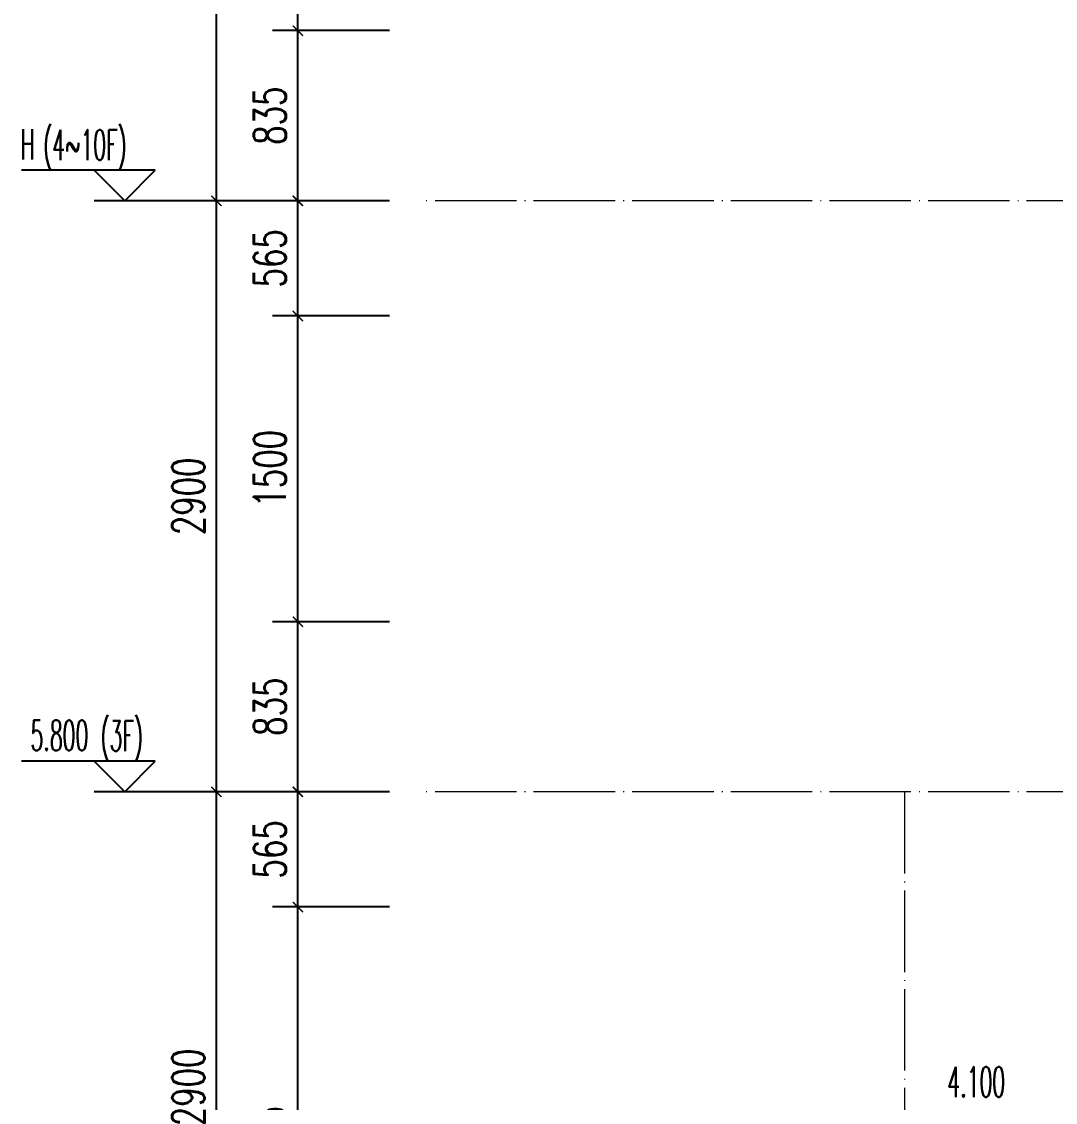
# Model space of a CAD drawing. Extents: x -1058961 to 23600, y -449123 to 2751847.
# Drawn here: x -68117 to -63043, y 31436 to 36739 of the extents above; entities that cross this region are included whole.
import ezdxf

# ---------------------------------------------------------------- set-up
doc = ezdxf.new("R2010")
doc.units = 0
doc.header["$LTSCALE"] = 1000
doc.linetypes.add('DOTE', pattern=[2.42, 2, -0.2, 0.02, -0.2])
doc.layers.get('0').update_dxf_attribs({"linetype": 'CONTINUOUS'})
doc.layers.get('DEFPOINTS').update_dxf_attribs({"linetype": 'CONTINUOUS'})
for name, color, linetype in [('DIM_ELEV', 3, 'CONTINUOUS'), ('PUB_DIM', 3, 'CONTINUOUS'), ('PUB_TEXT', 2, 'CONTINUOUS')]:
    doc.layers.add(name, color=color, linetype=linetype)
doc.layers.add('DOTE', color=19, linetype='DOTE', lineweight=9)
doc.styles.add('_TCH_DIM', font='SIMPLEX.shx', dxfattribs={"width": 0.7, "bigfont": 'GBCBIG.shx'})
doc.styles.add('_TCH_DIM_T3', font='SIMPLEX', dxfattribs={"width": 0.705882, "bigfont": 'GBCBIG'})
doc.dimstyles.new('_TCH_ARCH&&50', dxfattribs={"dimtxt": 157.5, "dimasz": 50, "dimexe": 125, "dimexo": 150, "dimgap": 58.75, "dimtad": 1, "dimdec": 0, "dimzin": 0, "dimdsep": 46, "dimtxsty": '_TCH_DIM_T3', "dimblk": 'ARCHTICK', "dimcen": 0.09, "dimclrt": 7, "dimazin": 0, "dimtfac": 1, "dimtdec": 0, "dimtix": 1, "dimtmove": 2, "dimatfit": 3, "dimldrblk": 'ARCHTICK', "dimfxl": 0, "dimtolj": 1, "dimtzin": 0, "dimarcsym": 0})

# ---------------------------------------------------------------- blocks, each defined once
blk = doc.blocks.new('_ArchTick')
at = {"color": 0, "linetype": 'ByBlock', "const_width": 0.15}
blk.add_lwpolyline([(-0.5, -0.5), (0.5, 0.5)], dxfattribs=at)
blk = doc.blocks.new('*D2688')
at = {"layer": 'DEFPOINTS', "color": 0}
for p in [(-66761.1, 32394.8), (-66161.1, 32394.8), (-66161.1, 30059.7)]:
    blk.add_point(p, dxfattribs=at)
at = {"layer": 'PUB_DIM', "color": 0, "lineweight": -2}
for p, q in [((-66311.1, 32394.8), (-66886.1, 32394.8)), ((-66761.1, 30059.7), (-66761.1, 32394.8)), ((-66311.1, 30059.7), (-66886.1, 30059.7))]:
    blk.add_line(p, q, dxfattribs=at)
at = {"layer": 'PUB_DIM', "color": 0, "lineweight": -2, "xscale": 50, "yscale": 50, "zscale": 50}
for p, rotation in [((-66761.1, 32394.8), 90), ((-66761.1, 30059.7), 270)]:
    blk.add_blockref('_ArchTick', p, dxfattribs=dict(at, rotation=rotation))
at = {"layer": 'PUB_DIM', "color": 7, "insert": (-66898.6, 31227.2), "char_height": 157.5, "attachment_point": 5, "rotation": 90, "style": '_TCH_DIM_T3'}
blk.add_mtext('\\A1;2335', dxfattribs=at)
blk = doc.blocks.new('*D2689')
at = {"layer": 'DEFPOINTS', "color": 0}
for p in [(-66761.1, 32959.7), (-66161.1, 32959.7), (-66161.1, 32394.8)]:
    blk.add_point(p, dxfattribs=at)
at = {"layer": 'PUB_DIM', "color": 0, "lineweight": -2}
for p, q in [((-66311.1, 32959.7), (-66886.1, 32959.7)), ((-66761.1, 32394.8), (-66761.1, 32959.7)), ((-66311.1, 32394.8), (-66886.1, 32394.8))]:
    blk.add_line(p, q, dxfattribs=at)
at = {"layer": 'PUB_DIM', "color": 0, "lineweight": -2, "xscale": 50, "yscale": 50, "zscale": 50}
for p, rotation in [((-66761.1, 32959.7), 90), ((-66761.1, 32394.8), 270)]:
    blk.add_blockref('_ArchTick', p, dxfattribs=dict(at, rotation=rotation))
at = {"layer": 'PUB_DIM', "color": 7, "insert": (-66898.6, 32677.2), "char_height": 157.5, "attachment_point": 5, "rotation": 90, "style": '_TCH_DIM_T3'}
blk.add_mtext('\\A1;565', dxfattribs=at)
blk = doc.blocks.new('*D2690')
at = {"layer": 'DEFPOINTS', "color": 0}
for p in [(-66761.1, 33794.8), (-66161.1, 33794.8), (-66161.1, 32959.7)]:
    blk.add_point(p, dxfattribs=at)
at = {"layer": 'PUB_DIM', "color": 0, "lineweight": -2}
for p, q in [((-66311.1, 33794.8), (-66886.1, 33794.8)), ((-66761.1, 32959.7), (-66761.1, 33794.8)), ((-66311.1, 32959.7), (-66886.1, 32959.7))]:
    blk.add_line(p, q, dxfattribs=at)
at = {"layer": 'PUB_DIM', "color": 0, "lineweight": -2, "xscale": 50, "yscale": 50, "zscale": 50}
for p, rotation in [((-66761.1, 33794.8), 90), ((-66761.1, 32959.7), 270)]:
    blk.add_blockref('_ArchTick', p, dxfattribs=dict(at, rotation=rotation))
at = {"layer": 'PUB_DIM', "color": 7, "insert": (-66898.6, 33377.3), "char_height": 157.5, "attachment_point": 5, "rotation": 90, "style": '_TCH_DIM_T3'}
blk.add_mtext('\\A1;835', dxfattribs=at)
blk = doc.blocks.new('*D2691')
at = {"layer": 'DEFPOINTS', "color": 0}
for p in [(-66761.1, 35294.8), (-66161.1, 35294.8), (-66161.1, 33794.8)]:
    blk.add_point(p, dxfattribs=at)
at = {"layer": 'PUB_DIM', "color": 0, "lineweight": -2}
for p, q in [((-66311.1, 35294.8), (-66886.1, 35294.8)), ((-66761.1, 33794.8), (-66761.1, 35294.8)), ((-66311.1, 33794.8), (-66886.1, 33794.8))]:
    blk.add_line(p, q, dxfattribs=at)
at = {"layer": 'PUB_DIM', "color": 0, "lineweight": -2, "xscale": 50, "yscale": 50, "zscale": 50}
for p, rotation in [((-66761.1, 35294.8), 90), ((-66761.1, 33794.8), 270)]:
    blk.add_blockref('_ArchTick', p, dxfattribs=dict(at, rotation=rotation))
at = {"layer": 'PUB_DIM', "color": 7, "insert": (-66898.6, 34544.8), "char_height": 157.5, "attachment_point": 5, "rotation": 90, "style": '_TCH_DIM_T3'}
blk.add_mtext('\\A1;1500', dxfattribs=at)
blk = doc.blocks.new('*D2692')
at = {"layer": 'DEFPOINTS', "color": 0}
for p in [(-66761.1, 35859.7), (-66161.1, 35859.7), (-66161.1, 35294.8)]:
    blk.add_point(p, dxfattribs=at)
at = {"layer": 'PUB_DIM', "color": 0, "lineweight": -2}
for p, q in [((-66311.1, 35859.7), (-66886.1, 35859.7)), ((-66761.1, 35294.8), (-66761.1, 35859.7)), ((-66311.1, 35294.8), (-66886.1, 35294.8))]:
    blk.add_line(p, q, dxfattribs=at)
at = {"layer": 'PUB_DIM', "color": 0, "lineweight": -2, "xscale": 50, "yscale": 50, "zscale": 50}
for p, rotation in [((-66761.1, 35859.7), 90), ((-66761.1, 35294.8), 270)]:
    blk.add_blockref('_ArchTick', p, dxfattribs=dict(at, rotation=rotation))
at = {"layer": 'PUB_DIM', "color": 7, "insert": (-66898.6, 35577.3), "char_height": 157.5, "attachment_point": 5, "rotation": 90, "style": '_TCH_DIM_T3'}
blk.add_mtext('\\A1;565', dxfattribs=at)
blk = doc.blocks.new('*D2693')
at = {"layer": 'DEFPOINTS', "color": 0}
for p in [(-66761.1, 36694.8), (-66161.1, 36694.8), (-66161.1, 35859.7)]:
    blk.add_point(p, dxfattribs=at)
at = {"layer": 'PUB_DIM', "color": 0, "lineweight": -2}
for p, q in [((-66311.1, 36694.8), (-66886.1, 36694.8)), ((-66761.1, 35859.7), (-66761.1, 36694.8)), ((-66311.1, 35859.7), (-66886.1, 35859.7))]:
    blk.add_line(p, q, dxfattribs=at)
at = {"layer": 'PUB_DIM', "color": 0, "lineweight": -2, "xscale": 50, "yscale": 50, "zscale": 50}
for p, rotation in [((-66761.1, 36694.8), 90), ((-66761.1, 35859.7), 270)]:
    blk.add_blockref('_ArchTick', p, dxfattribs=dict(at, rotation=rotation))
at = {"layer": 'PUB_DIM', "color": 7, "insert": (-66898.6, 36277.3), "char_height": 157.5, "attachment_point": 5, "rotation": 90, "style": '_TCH_DIM_T3'}
blk.add_mtext('\\A1;835', dxfattribs=at)
blk = doc.blocks.new('*D2694')
at = {"layer": 'DEFPOINTS', "color": 0}
for p in [(-66761.1, 38194.8), (-66161.1, 38194.8), (-66161.1, 36694.8)]:
    blk.add_point(p, dxfattribs=at)
at = {"layer": 'PUB_DIM', "color": 0, "lineweight": -2}
for p, q in [((-66311.1, 38194.8), (-66886.1, 38194.8)), ((-66761.1, 36694.8), (-66761.1, 38194.8)), ((-66311.1, 36694.8), (-66886.1, 36694.8))]:
    blk.add_line(p, q, dxfattribs=at)
at = {"layer": 'PUB_DIM', "color": 0, "lineweight": -2, "xscale": 50, "yscale": 50, "zscale": 50}
for p, rotation in [((-66761.1, 38194.8), 90), ((-66761.1, 36694.8), 270)]:
    blk.add_blockref('_ArchTick', p, dxfattribs=dict(at, rotation=rotation))
at = {"layer": 'PUB_DIM', "color": 7, "insert": (-66898.6, 37444.8), "char_height": 157.5, "attachment_point": 5, "rotation": 90, "style": '_TCH_DIM_T3'}
blk.add_mtext('\\A1;1500', dxfattribs=at)
blk = doc.blocks.new('*D2702')
at = {"layer": 'DEFPOINTS', "color": 0}
for p in [(-67161.1, 38759.7), (-66161.1, 38759.7), (-66161.1, 35859.7)]:
    blk.add_point(p, dxfattribs=at)
at = {"layer": 'PUB_DIM', "color": 0, "lineweight": -2}
for p, q in [((-66311.1, 38759.7), (-67286.1, 38759.7)), ((-67161.1, 35859.7), (-67161.1, 38759.7)), ((-66311.1, 35859.7), (-67286.1, 35859.7))]:
    blk.add_line(p, q, dxfattribs=at)
at = {"layer": 'PUB_DIM', "color": 0, "lineweight": -2, "xscale": 50, "yscale": 50, "zscale": 50}
for p, rotation in [((-67161.1, 38759.7), 90), ((-67161.1, 35859.7), 270)]:
    blk.add_blockref('_ArchTick', p, dxfattribs=dict(at, rotation=rotation))
at = {"layer": 'PUB_DIM', "color": 7, "insert": (-67298.6, 37309.7), "char_height": 157.5, "attachment_point": 5, "rotation": 90, "style": '_TCH_DIM_T3'}
blk.add_mtext('\\A1;2900', dxfattribs=at)
blk = doc.blocks.new('*D2708')
at = {"layer": 'DEFPOINTS', "color": 0}
for p in [(-67161.1, 32959.7), (-66161.1, 32959.7), (-66161.1, 30059.7)]:
    blk.add_point(p, dxfattribs=at)
at = {"layer": 'PUB_DIM', "color": 0, "lineweight": -2}
for p, q in [((-66311.1, 32959.7), (-67286.1, 32959.7)), ((-67161.1, 30059.7), (-67161.1, 32959.7)), ((-66311.1, 30059.7), (-67286.1, 30059.7))]:
    blk.add_line(p, q, dxfattribs=at)
at = {"layer": 'PUB_DIM', "color": 0, "lineweight": -2, "xscale": 50, "yscale": 50, "zscale": 50}
for p, rotation in [((-67161.1, 32959.7), 90), ((-67161.1, 30059.7), 270)]:
    blk.add_blockref('_ArchTick', p, dxfattribs=dict(at, rotation=rotation))
at = {"layer": 'PUB_DIM', "color": 7, "insert": (-67298.6, 31509.7), "char_height": 157.5, "attachment_point": 5, "rotation": 90, "style": '_TCH_DIM_T3'}
blk.add_mtext('\\A1;2900', dxfattribs=at)
blk = doc.blocks.new('*D2709')
at = {"layer": 'DEFPOINTS', "color": 0}
for p in [(-67161.1, 35859.7), (-66161.1, 35859.7), (-66161.1, 32959.7)]:
    blk.add_point(p, dxfattribs=at)
at = {"layer": 'PUB_DIM', "color": 0, "lineweight": -2}
for p, q in [((-66311.1, 35859.7), (-67286.1, 35859.7)), ((-67161.1, 32959.7), (-67161.1, 35859.7)), ((-66311.1, 32959.7), (-67286.1, 32959.7))]:
    blk.add_line(p, q, dxfattribs=at)
at = {"layer": 'PUB_DIM', "color": 0, "lineweight": -2, "xscale": 50, "yscale": 50, "zscale": 50}
for p, rotation in [((-67161.1, 35859.7), 90), ((-67161.1, 32959.7), 270)]:
    blk.add_blockref('_ArchTick', p, dxfattribs=dict(at, rotation=rotation))
at = {"layer": 'PUB_DIM', "color": 7, "insert": (-67298.6, 34409.7), "char_height": 157.5, "attachment_point": 5, "rotation": 90, "style": '_TCH_DIM_T3'}
blk.add_mtext('\\A1;2900', dxfattribs=at)

msp = doc.modelspace()

# ---------------------------------------------------------------- linework, layer by layer
at = {"layer": 'DIM_ELEV'}
for p, q in [((-67461.1, 36009.73), (-68117.1, 36009.73)), ((-67611.1, 35859.73), (-67761.1, 36009.73)), ((-67611.1, 35859.73), (-67461.1, 36009.73)), ((-66761.1, 35859.73), (-67761.1, 35859.73)), ((-67461.1, 33109.73), (-68117.1, 33109.73)), ((-67611.1, 32959.73), (-67761.1, 33109.73)), ((-67611.1, 32959.73), (-67461.1, 33109.73)), ((-66761.1, 32959.73), (-67761.1, 32959.73))]:
    msp.add_line(p, q, dxfattribs=at)
at = {"layer": 'DOTE', "color": 1, "linetype": 'DOTE', "ltscale": 0.2}
for p, q in [((-50684.04, 35859.73), (-66161.1, 35859.73)), ((-50684.04, 35859.73), (-66161.1, 35859.73)), ((-50684.04, 32959.73), (-66161.1, 32959.73)), ((-63784.08, 32959.73), (-63784.08, 21082.73))]:
    msp.add_line(p, q, dxfattribs=at)

# ---------------------------------------------------------------- texts
at = {"layer": 'PUB_TEXT', "style": '_TCH_DIM', "width": 0.494118}
for s, p in [('(4~10F)', (-68010.75, 36059.78)), ('H', (-68122.3, 36062.23)), ('5.800', (-68073.3, 33162.23)), ('(3F)', (-67729, 33159.78)), ('4.100', (-63573.08, 31462.28))]:
    msp.add_text(s, height=148.75, dxfattribs=at).set_placement(p)

# ---------------------------------------------------------------- dimensions: what is measured, and where the dimension line sits
at = {"layer": 'PUB_DIM'}
for p1, p2, distance, picture, middle in [((-66161.1, 35859.73), (-66161.1, 38759.73), 1000, '*D2702', (-67298.6, 37309.73)), ((-66161.1, 36694.77), (-66161.1, 38194.77), 600, '*D2694', (-66898.6, 37444.77)), ((-66161.1, 35859.73), (-66161.1, 36694.77), 600, '*D2693', (-66898.6, 36277.25)), ((-66161.1, 32959.73), (-66161.1, 35859.73), 1000, '*D2709', (-67298.6, 34409.73)), ((-66161.1, 35294.77), (-66161.1, 35859.73), 600, '*D2692', (-66898.6, 35577.25)), ((-66161.1, 33794.77), (-66161.1, 35294.77), 600, '*D2691', (-66898.6, 34544.77)), ((-66161.1, 32959.73), (-66161.1, 33794.77), 600, '*D2690', (-66898.6, 33377.25)), ((-66161.1, 30059.73), (-66161.1, 32959.73), 1000, '*D2708', (-67298.6, 31509.73)), ((-66161.1, 32394.75), (-66161.1, 32959.73), 600, '*D2689', (-66898.6, 32677.24)), ((-66161.1, 30059.73), (-66161.1, 32394.75), 600, '*D2688', (-66898.6, 31227.24))]:
    dim = msp.add_aligned_dim(p1=p1, p2=p2, distance=distance, dimstyle='_TCH_ARCH&&50', dxfattribs=at)
    dim.commit()
    dim.dimension.update_dxf_attribs({"geometry": picture, "text_midpoint": middle})

doc.saveas('drawing.dxf')
